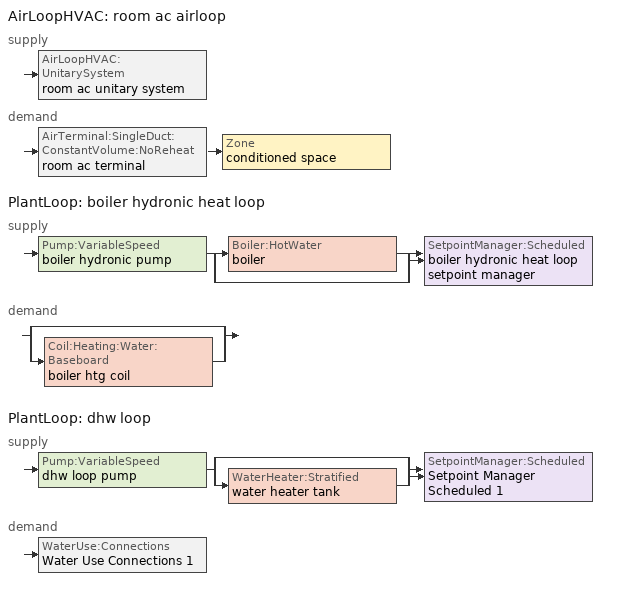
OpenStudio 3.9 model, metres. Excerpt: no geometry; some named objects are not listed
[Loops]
AirLoopHVAC 'room ac airloop'
 supply: AirLoopHVAC:UnitarySystem 'room ac unitary system'
 demand: AirTerminal:SingleDuct:ConstantVolume:NoReheat 'room ac terminal' > Zone 'conditioned space'
PlantLoop 'boiler hydronic heat loop'
 supply: Pump:VariableSpeed 'boiler hydronic pump' > split
  | Boiler:HotWater 'boiler'
  | bypass
  join > SetpointManager:Scheduled 'boiler hydronic heat loop setpoint manager'
 demand: split
  | bypass
  | Coil:Heating:Water:Baseboard 'boiler htg coil'
PlantLoop 'dhw loop'
 supply: Pump:VariableSpeed 'dhw loop pump' > split
  | bypass
  | WaterHeater:Stratified 'water heater tank'
  join > SetpointManager:Scheduled 'Setpoint Manager Scheduled 1'
 demand: WaterUse:Connections 'Water Use Connections 1'
[Material] Roughness=Rough; Thermal Absorptance=0.9
Name | Thickness {m} | Conductivity {W/m-K} | Density {kg/m3} | Specific Heat {J/kg-K} | Solar Absorptance | Visible Absorptance
gypsum board | 0.0127 | 0.160291 | 801 | 837.4 | 0.6 | 0.6
wall stud and cavity 4 | 0.0889 | 0.391764 | 83.0341 | 1211.67 | 0.7 | 0.7
furniture material conditioned space 1 | 0.1524 | 0.115458 | 640.8 | 1214.23 | 0.6 | 0.6
[Construction]
PartitionWallConstruction: gypsum board, wall stud and cavity 4, gypsum board
furniture construction conditioned space 1: furniture material conditioned space 1
[Sizing:Zone]
conditioned space: Zone Cooling Design Supply Air Temperature Input Method=SupplyAirTemperature; Zone Cooling Design Supply Air Temperature {C}=14; Zone Cooling Design Supply Air Temperature Difference {deltaC}=11.11; Zone Heating Design Supply Air Temperature Input Method=SupplyAirTemperature; Zone Heating Design Supply Air Temperature {C}=40; Zone Heating Design Supply Air Temperature Difference {deltaC}=11.11; Zone Cooling Design Supply Air Humidity Ratio {kg-H2O/kg-air}=0.0085; Zone Heating Design Supply Air Humidity Ratio {kg-H2O/kg-air}=0.008; Cooling Design Air Flow Method=DesignDay; Heating Design Air Flow Method=DesignDay; Account for Dedicated Outdoor Air System=No; Dedicated Outdoor Air System Control Strategy=NeutralSupplyAir; Dedicated Outdoor Air Low Setpoint Temperature for Design {C}=autosize; Dedicated Outdoor Air High Setpoint Temperature for Design {C}=autosize; Zone Load Sizing Method=Sensible Load Only No Latent Load; Zone Latent Cooling Design Supply Air Humidity Ratio Input Method=HumidityRatioDifference; Zone Cooling Design Supply Air Humidity Ratio Difference {kgWater/kgDryAir}=0.005; Zone Latent Heating Design Supply Air Humidity Ratio Input Method=HumidityRatioDifference; Zone Humidification Design Supply Air Humidity Ratio Difference {kgWater/kgDryAir}=0.005; Sizing Option=Coincident
[Zone equipment]
conditioned space: ideal air system, room ac terminal, boiler baseboard
[InternalMass:Definition] Design Level Calculation Method=SurfaceArea
Name | Construction | Surface Area {m2}
partition wall mass | PartitionWallConstruction | 157.749
furniture mass conditioned space 1 | furniture construction conditioned space 1 | 63.09974
[ZoneHVAC:IdealLoadsAirSystem]
ideal air system: Maximum Heating Supply Air Temperature {C}=50; Minimum Cooling Supply Air Temperature {C}=10; Maximum Heating Supply Air Humidity Ratio {kg-H2O/kg-air}=0.015; Minimum Cooling Supply Air Humidity Ratio {kg-H2O/kg-air}=0.01; Heating Limit=LimitCapacity; Maximum Sensible Heating Capacity {W}=0; Cooling Limit=NoLimit; Dehumidification Control Type=None; Humidification Control Type=None
[Coil:Cooling:DX:SingleSpeed]
room ac clg coil: Availability Schedule=Always On Discrete; Rated Total Cooling Capacity {W}=2064.69; Rated Sensible Heat Ratio=0.65; Rated COP {W/W}=3.48203; Rated Air Flow Rate {m3/s}=0.0864466; Rated Evaporator Fan Power Per Volume Flow Rate 2017 {W/(m3/s)}=773.3; Rated Evaporator Fan Power Per Volume Flow Rate 2023 {W/(m3/s)}=934.4; Total Cooling Capacity Function of Temperature Curve=Cool-CAP-fT1; Total Cooling Capacity Function of Flow Fraction Curve=Cool-CAP-fFF1; Energy Input Ratio Function of Temperature Curve=Cool-EIR-fT1; Energy Input Ratio Function of Flow Fraction Curve=Cool-EIR-fFF1; Part Load Fraction Correlation Curve=Cool-PLF-fPLR1; Minimum Outdoor Dry-Bulb Temperature for Compressor Operation {C}=-25; Nominal Time for Condensate Removal to Begin {s}=1000; Ratio of Initial Moisture Evaporation Rate and Steady State Latent Capacity=1.5; Maximum Cycling Rate {cycles/hr}=3; Latent Capacity Time Constant {s}=45; Condenser Type=AirCooled; Evaporative Condenser Effectiveness=0.9; Evaporative Condenser Air Flow Rate {m3/s}=autosize; Evaporative Condenser Pump Rated Power Consumption {W}=autosize; Crankcase Heater Capacity {W}=0; Maximum Outdoor Dry-Bulb Temperature for Crankcase Heater Operation {C}=10; Basin Heater Capacity {W/K}=0; Basin Heater Setpoint Temperature {C}=2
[Fan:SystemModel] Availability Schedule=Always On Discrete; Speed Control Method=Discrete; Electric Power Minimum Flow Rate Fraction=0.2; Design Pressure Rise {Pa}=500; Motor Efficiency=1; Motor In Air Stream Fraction=1; Design Electric Power Consumption {W}=autosize; Design Power Sizing Method=PowerPerFlow; Electric Power Per Unit Flow Rate Per Unit Pressure {W-s/m3-Pa}=1.66667; Fan Total Efficiency=0.7; Motor Loss Radiative Fraction=0
Name | Design Maximum Air Flow Rate {m3/s} | Electric Power Per Unit Flow Rate {W/(m3/s)} | Speed Flow Fraction 1 | Speed Electric Power Fraction 1
room ac supply fan | 0.0863664 | 1e-06 | 1 | 1
water heater fan | 0.0854225 | 97.8923
[EnergyManagementSystem:Sensor]
Name | Output Variable or Output Meter Index Key | Output Variable or Output Meter
room_ac_supply_fan_s | room ac supply fan | Fan Electricity Energy
room_ac_clg_coil_s | room ac clg coil | Cooling Coil Total Cooling Energy
boiler_plr_s | boiler | Boiler Part Load Ratio
boiler_hydronic_pump_mfr_s | boiler hydronic pump | Pump Mass Flow Rate
boiler_hydronic_pump_s | boiler hydronic pump | Pump Electricity Energy
boiler_baseboard_s | boiler baseboard | Baseboard Total Heating Energy
water_heater_amb_temp; fridge_tin_s; tin_s; tin_s_1 | conditioned space | Zone Mean Air Temperature
water_heater_amb_rh | conditioned space | Zone Air Relative Humidity
water_heater_tl | water heater tank | Water Heater Heat Loss Rate
water_heater_sens_cool | water heater coil | Cooling Coil Sensible Cooling Rate
water_heater_lat_cool | water heater coil | Cooling Coil Latent Cooling Rate
water_heater_fan_pwr; water_heater_fan_energy | water heater fan | Fan Electricity Rate
water_heater_tank_energy | water heater tank | Water Heater Electricity Rate
water_heater_coil_energy | water heater coil | Cooling Coil Water Heating Electricity Rate
water_heater_tank_on_cycle_parasitic | water heater tank | Water Heater On Cycle Parasitic Electricity Rate
water_heater_tank_off_cycle_parasitic | water heater tank | Water Heater Off Cycle Parasitic Electricity Rate
win_s | conditioned space | Zone Air Humidity Ratio
tout_s | conditioned space | Zone Outdoor Air Drybulb Temperature
room_ac_airloop_Fan_RTF_s | room ac supply fan | Fan Runtime Fraction
conditioned_space_htg_unmet_s | conditioned space | Zone Heating Setpoint Not Met Time
conditioned_space_clg_unmet_s | conditioned space | Zone Cooling Setpoint Not Met Time
s_lgt_9 | Wall7 | Surface Inside Face Lights Radiation Heat Gain Energy
s_surf_9 | Wall7 | Surface Inside Face Net Surface Thermal Radiation Heat Gain Energy
s_conv_10 | Wall8 | Surface Inside Face Convection Heat Gain Energy
s_ig_10 | Wall8 | Surface Inside Face Internal Gains Radiation Heat Gain Energy
s_sol_10 | Wall8 | Surface Inside Face Solar Radiation Heat Gain Energy
s_lgt_10 | Wall8 | Surface Inside Face Lights Radiation Heat Gain Energy
s_surf_10 | Wall8 | Surface Inside Face Net Surface Thermal Radiation Heat Gain Energy
im_conv | furniture mass conditioned space 1 | Surface Inside Face Convection Heat Gain Energy
im_ig | furniture mass conditioned space 1 | Surface Inside Face Internal Gains Radiation Heat Gain Energy
im_sol | furniture mass conditioned space 1 | Surface Inside Face Solar Radiation Heat Gain Energy
im_lgt | furniture mass conditioned space 1 | Surface Inside Face Lights Radiation Heat Gain Energy
im_surf | furniture mass conditioned space 1 | Surface Inside Face Net Surface Thermal Radiation Heat Gain Energy
im_conv_1 | partition wall mass | Surface Inside Face Convection Heat Gain Energy
im_ig_1 | partition wall mass | Surface Inside Face Internal Gains Radiation Heat Gain Energy
im_sol_1 | partition wall mass | Surface Inside Face Solar Radiation Heat Gain Energy
im_lgt_1 | partition wall mass | Surface Inside Face Lights Radiation Heat Gain Energy
im_surf_1 | partition wall mass | Surface Inside Face Net Surface Thermal Radiation Heat Gain Energy
airflow_gain | infil flow | Infiltration Sensible Heat Gain Energy
airflow_loss | infil flow | Infiltration Sensible Heat Loss Energy
airflow_gain_1 | natural vent flow | Infiltration Sensible Heat Gain Energy
airflow_loss_1 | natural vent flow | Infiltration Sensible Heat Loss Energy
airflow_gain_2 | whole house fan flow | Infiltration Sensible Heat Gain Energy
airflow_loss_2 | whole house fan flow | Infiltration Sensible Heat Loss Energy
mv_conv | mech vent bath fan 0 | Electric Equipment Convective Heating Energy
mv_rad | mech vent bath fan 0 | Electric Equipment Radiant Heating Energy
mv_conv_1 | mech vent house fan | Electric Equipment Convective Heating Energy
mv_rad_1 | mech vent house fan | Electric Equipment Radiant Heating Energy
mv_conv_2 | mech vent house fan cfis | Electric Equipment Convective Heating Energy
mv_rad_2 | mech vent house fan cfis | Electric Equipment Radiant Heating Energy
mv_conv_3 | mech vent range fan 0 | Electric Equipment Convective Heating Energy
mv_rad_3 | mech vent range fan 0 | Electric Equipment Radiant Heating Energy
mv_conv_4 | mech vent house fan latent load | Other Equipment Convective Heating Energy
mv_rad_4 | mech vent house fan latent load | Other Equipment Radiant Heating Energy
mv_conv_5 | mech vent house fan sensible load | Other Equipment Convective Heating Energy
mv_rad_5 | mech vent house fan sensible load | Other Equipment Radiant Heating Energy
ig_lgt_conv | interior lighting | Lights Convective Heating Energy
ig_lgt_rad | interior lighting | Lights Radiant Heating Energy
ig_lgt_vis | interior lighting | Lights Visible Radiation Heating Energy
ig_ee_conv | clothes dryer | Electric Equipment Convective Heating Energy
ig_ee_rad | clothes dryer | Electric Equipment Radiant Heating Energy
ig_ee_conv_1 | clothes washer | Electric Equipment Convective Heating Energy
ig_ee_rad_1 | clothes washer | Electric Equipment Radiant Heating Energy
ig_ee_conv_2 | cooking range | Electric Equipment Convective Heating Energy
ig_ee_rad_2 | cooking range | Electric Equipment Radiant Heating Energy
ig_ee_conv_3 | dishwasher | Electric Equipment Convective Heating Energy
ig_ee_rad_3 | dishwasher | Electric Equipment Radiant Heating Energy
ig_ee_conv_4 | fridge | Electric Equipment Convective Heating Energy
ig_ee_rad_4 | fridge | Electric Equipment Radiant Heating Energy
ig_ee_conv_5 | misc plug loads | Electric Equipment Convective Heating Energy
ig_ee_rad_5 | misc plug loads | Electric Equipment Radiant Heating Energy
ig_ee_conv_6 | misc pool heater | Electric Equipment Convective Heating Energy
ig_ee_rad_6 | misc pool heater | Electric Equipment Radiant Heating Energy
ig_ee_conv_7 | misc pool pump | Electric Equipment Convective Heating Energy
ig_ee_rad_7 | misc pool pump | Electric Equipment Radiant Heating Energy
ig_ee_conv_8 | misc tv | Electric Equipment Convective Heating Energy
ig_ee_rad_8 | misc tv | Electric Equipment Radiant Heating Energy
ig_ee_conv_9 | whole house fan | Electric Equipment Convective Heating Energy
ig_ee_rad_9 | whole house fan | Electric Equipment Radiant Heating Energy
ig_oe_conv | clothes dryer 1 | Other Equipment Convective Heating Energy
ig_oe_rad | clothes dryer 1 | Other Equipment Radiant Heating Energy
ig_oe_conv_1 | cooking range 1 | Other Equipment Convective Heating Energy
ig_oe_rad_1 | cooking range 1 | Other Equipment Radiant Heating Energy
ig_oe_conv_2 | general water use latent | Other Equipment Convective Heating Energy
ig_oe_rad_2 | general water use latent | Other Equipment Radiant Heating Energy
ig_oe_conv_3 | general water use sensible | Other Equipment Convective Heating Energy
ig_oe_rad_3 | general water use sensible | Other Equipment Radiant Heating Energy
ig_oe_conv_4 | water heater energy adjustment1 | Other Equipment Convective Heating Energy
ig_oe_rad_4 | water heater energy adjustment1 | Other Equipment Radiant Heating Energy
ig_oe_conv_5 | water heater lat | Other Equipment Convective Heating Energy
ig_oe_rad_5 | water heater lat | Other Equipment Radiant Heating Energy
ig_oe_conv_6 | water heater sens | Other Equipment Convective Heating Energy
ig_oe_rad_6 | water heater sens | Other Equipment Radiant Heating Energy
ig_ppl_conv | occupants | People Convective Heating Energy
ig_ppl_rad | occupants | People Radiant Heating Energy
htg_sp_s_1 | heating setpoint | Schedule Value
clg_sp_s_1 | cooling setpoint | Schedule Value
[EnergyManagementSystem:Program]
room_ac_supply_fan_disaggregate_program: Set room_ac_supply_fan_clg = 0; If room_ac_clg_coil_s > 0; Set room_ac_supply_fan_clg = room_ac_supply_fan_s; EndIf
boiler_hydronic_pump_power_program: Set hvac_plr = boiler_plr_s; Set pump_total_eff = boiler_hydronic_pump_rated_mfr / 1000 * 20000.0 / 158.653846153846; Set pump_vfr = boiler_hydronic_pump_mfr_s / 1000; If pump_vfr > 0; Set boiler_hydronic_pump_pressure_rise_act = 158.653846153846 * hvac_plr * pump_total_eff / pump_vfr; Else; Set boiler_hydronic_pump_pressure_rise_act = 0; EndIf
boiler_hydronic_pump_disaggregate_program: Set boiler_hydronic_pump_primary_htg = boiler_hydronic_pump_s
water_heater_InletAir: Set water_heater_Tamb_act = water_heater_amb_temp; Set water_heater_RHamb_act = 0; Set water_heater_RHamb_act = water_heater_RHamb_act + (water_heater_amb_rh / 100) / 1; Set water_heater_sens_act = (0 - water_heater_sens_cool - (water_heater_tl + water_heater_fan_pwr)) / 1; Set water_heater_lat_act = (0 - water_heater_lat_cool) / 1
water_heater_Control: Set water_heater_HPWHSchedOverride = water_heater_T_set; If (water_heater_amb_temp<5.56) || (water_heater_amb_temp>48.89); Set water_heater_UESchedOverride = water_heater_T_set; Set water_heater_LESchedOverride = water_heater_T_set; Else; Set water_heater_UESchedOverride = water_heater_T_set - 9.0; Set water_heater_LESchedOverride = 0; EndIf
water_heater_hpwh_EC_adj: If WarmupFlag == 0; Set dhw_e_cons = water_heater_tank_energy + water_heater_tank_on_cycle_parasitic + water_heater_tank_off_cycle_parasitic + water_heater_coil_energy + water_heater_fan_energy; Set water_heater_hpwh_ec_adj_act = 0.0 * dhw_e_cons / 1; EndIf
fridge_schedule_program: Set Tin = fridge_tin_s*(9.0/5.0)+32.0; Set fridge_schedule_act = 0; If (Hour == 0); Set fridge_schedule_act = (-0.487+0.019*Tin); ElseIf (Hour == 1); Set fridge_schedule_act = (-0.34+0.016*Tin); ElseIf (Hour == 2); Set fridge_schedule_act = (-0.37+0.017*Tin); ElseIf (Hour == 3); Set fridge_schedule_act = (-0.361+0.016*Tin); ElseIf (Hour == 4); Set fridge_schedule_act = (-0.515+0.018*Tin); ElseIf (Hour == 5); Set fridge_schedule_act = (-0.684+0.021*Tin); ElseIf (Hour == 6); Set fridge_schedule_act = (-0.471+0.019*Tin); ElseIf (Hour == 7); Set fridge_schedule_act = (-0.159+0.015*Tin); ElseIf (Hour == 8); Set fridge_schedule_act = (-0.079+0.015*Tin); ElseIf (Hour == 9); Set fridge_schedule_act = (-0.417+0.019*Tin); ElseIf (Hour == 10); Set fridge_schedule_act = (-0.411+0.018*Tin); ElseIf (Hour == 11); Set fridge_schedule_act = (-0.386+0.018*Tin); ElseIf (Hour == 12); Set fridge_schedule_act = (-0.24+0.016*Tin); ElseIf (Hour == 13); Set fridge_schedule_act = (-0.314+0.017*Tin); ElseIf (Hour == 14); Set fridge_schedule_act = (-0.16+0.015*Tin); ElseIf (Hour == 15); Set fridge_schedule_act = (-0.121+0.015*Tin); ElseIf (Hour == 16); Set fridge_schedule_act = (-0.469+0.02*Tin); ElseIf (Hour == 17); Set fridge_schedule_act = (-0.412+0.02*Tin); ElseIf (Hour == 18); Set fridge_schedule_act = (-0.091+0.017*Tin); ElseIf (Hour == 19); Set fridge_schedule_act = (0.077+0.014*Tin); ElseIf (Hour == 20); Set fridge_schedule_act = (-0.118+0.016*Tin); ElseIf (Hour == 21); Set fridge_schedule_act = (-0.247+0.017*Tin); ElseIf (Hour == 22); Set fridge_schedule_act = (-0.445+0.019*Tin); ElseIf (Hour == 23); Set fridge_schedule_act = (-0.544+0.02*Tin); EndIf
natural_vent_program: Set Tin = tin_s; Set Tout = tout_s; Set Wout = out_wt_s; Set Pbar = out_pb_s; Set Phiout = (@RhFnTdbWPb Tout Wout Pbar); Set MaxHR = 0.0115; Set Tnvsp = (htg_sp_s + clg_sp_s) / 2; Set NVavail = natural_vent_s; Set ClgSsnAvail = cool_season; Set Qnv = 0; Set Qwhf = 0; Set whole_house_fan_mix_act = 0; Set whole_house_fan_act = 0; If ((Wout < MaxHR) && (Tin > Tout) && (Tin > Tnvsp) && (ClgSsnAvail > 0)); Set WHF_Flow = 0; Set Adj = (Tin-Tnvsp)/(Tin-Tout); Set Adj = (@Min Adj 1); Set Adj = (@Max Adj 0); If (WHF_Flow > 0); Set Qwhf = WHF_Flow*Adj; Set whole_house_fan_mix_act = WHF_Flow*Adj; Set WHF_W = 0; Set whole_house_fan_act = WHF_W*Adj; ElseIf (NVavail > 0); Set NVArea = 10367.533329408003; Set Cs = 0.00017937135914540493; Set Cw = 8.97707065726015e-05; Set Tdiff = Tin-Tout; Set dT = (@Abs Tdiff); Set Vwind = site_vw_s; Set SGNV = NVArea*Adj*((((Cs*dT)+(Cw*(Vwind^2)))^0.5)/1000); Set MaxNV = 2.1369780228096005; Set Qnv = (@Min SGNV MaxNV); EndIf; EndIf; Set natural_vent_flow_act = Qnv; Set whole_house_fan_flow_act = Qwhf; Set natural_vent_program_Qnv = Qnv; Set natural_vent_program_Qwhf = Qwhf
infil_program: Set p_m = 0.14; Set p_s = 0.22; Set s_m = 270; Set s_s = 370; Set z_m = 9.99744; Set z_s = 4.8768; Set f_t = (((s_m/z_m)^p_m)*((z_s/s_s)^p_s)); Set Tdiff = tin_s-tout_s; Set dT = @Abs Tdiff; Set c = 0.1662; Set Cs = 0.1032; Set Cw = 0.1275; Set n = 0.65; Set sft = (f_t*0.7000000000000001); Set temp1 = ((c*Cw)*((sft*site_vw_s)^(2*n)))^2; Set Qinf = (((c*Cs*(dT^n))^2)+temp1)^0.5; Set Qinf = (@Max Qinf 0); Set mech_vent_house_fan_sensible_load_act = 0.0; Set mech_vent_house_fan_latent_load_act = 0.0; Set OASupInPb = out_pb_s; Set OASupInTemp = tout_s; Set OASupInW = out_wt_s; Set OASupRho = (@RhoAirFnPbTdbW OASupInPb OASupInTemp OASupInW); Set OASupCp = (@CpAirFnW OASupInW); Set OASupInEnth = (@HFnTdbW OASupInTemp OASupInW); Set ZoneTemp = tin_s; Set ZoneW = win_s; Set ZoneCp = (@CpAirFnW ZoneW); Set ZoneAirEnth = (@HFnTdbW ZoneTemp ZoneW); Set mech_vent_house_fan_cfis_act = 0.0; Set QWHV_cfis_sup = 0.0; Set QWHV_cfis_suppl_sup = 0.0; Set QWHV_cfis_suppl_exh = 0.0; Set Qrange = 0; Set Qrange = Qrange + 0.04719 * mech_vent_range_fan_0_sch_s; Set Qbath = 0; Set Qbath = Qbath + 0.04719 * mech_vent_bath_fan_0_sch_s; Set Qdryer = 0; Set Qdryer = Qdryer + 0.08178 * clothes_dryer_exhaust_0_sch_s; Set QWHV_sup = 0.0; Set QWHV_exh = 0.0; Set Qsupply = QWHV_sup + QWHV_cfis_sup + QWHV_cfis_suppl_sup; Set Qexhaust = Qrange + Qbath + Qdryer + QWHV_exh + QWHV_cfis_suppl_exh; Set Qfan = (@Max Qexhaust Qsupply); Set Qducts = 0; If Qducts < 0; Set Qsupply = Qsupply - Qducts; Else; Set Qexhaust = Qexhaust + Qducts; EndIf; Set Qfan_with_ducts = (@Max Qexhaust Qsupply); Set Qimb = (@Abs (Qsupply - Qexhaust)); If Qinf + Qimb > 0; Set Qtot = Qfan_with_ducts + (Qinf^2) / (Qinf + Qimb); Else; Set Qtot = Qfan_with_ducts; EndIf; Set Qinf_adj = Qtot - Qfan; Set infil_flow_act = Qinf_adj; Set infil_program_Qinf = Qinf_adj; Set infil_program_Qfan = Qfan; Set Qload = Qfan; Set Effectiveness_Sens = 0.0; Set Effectiveness_Lat = 0.0; Set Fan_MFR = Qload * OASupRho; Set ZoneInEnth = OASupInEnth; Set ZoneInTemp = OASupInTemp; Set FanTotalToCond = Fan_MFR * (ZoneInEnth - ZoneAirEnth); Set FanSensToCond = Fan_MFR * ZoneCp * (ZoneInTemp - ZoneTemp); Set FanLatToCond = FanTotalToCond - FanSensToCond; Set mech_vent_house_fan_sensible_load_act = mech_vent_house_fan_sensible_load_act + FanSensToCond; Set mech_vent_house_fan_latent_load_act = mech_vent_house_fan_latent_load_act + FanLatToCond
unmet_hours_program: Set htg_unmet_hours = 0; Set clg_unmet_hours = 0; Set unit_htg_unmet_hours = 0; If ((DayOfYear >= 1) && (DayOfYear <= 365)); Set unit_htg_unmet_hours = unit_htg_unmet_hours + conditioned_space_htg_unmet_s; If unit_htg_unmet_hours > htg_unmet_hours; Set htg_unmet_hours = unit_htg_unmet_hours; EndIf; EndIf; Set unit_clg_unmet_hours = 0; If ((DayOfYear >= 1) && (DayOfYear <= 365)); Set unit_clg_unmet_hours = unit_clg_unmet_hours + conditioned_space_clg_unmet_s; If unit_clg_unmet_hours > clg_unmet_hours; Set clg_unmet_hours = unit_clg_unmet_hours; EndIf; EndIf
total_loads_program: Set loads_htg_tot = 0; Set loads_clg_tot = 0; If htg_load_cond > 0; Set loads_htg_tot = loads_htg_tot + (htg_load_cond - clg_load_cond) * 1.0; EndIf; Set loads_htg_tot = (@Max loads_htg_tot 0); If clg_load_cond > 0; Set loads_clg_tot = loads_clg_tot + (clg_load_cond - htg_load_cond) * 0.2; EndIf; Set loads_clg_tot = (@Max loads_clg_tot 0)
component_loads_program: Set loads_htg_walls = 0; Set loads_htg_rim_joists = 0; Set loads_htg_foundation_walls = 0; Set loads_htg_floors = 0; Set loads_htg_slabs = 0; Set loads_htg_ceilings = 0; Set loads_htg_roofs = 0; Set loads_htg_windows_conduction = 0; Set loads_htg_windows_solar = 0; Set loads_htg_doors = 0; Set loads_htg_skylights_conduction = 0; Set loads_htg_skylights_solar = 0; Set loads_htg_internal_mass = 0; Set loads_htg_intgains = 0; Set loads_htg_lighting = 0; Set loads_htg_infil = 0; Set loads_htg_mechvent = 0; Set loads_htg_natvent = 0; Set loads_htg_whf = 0; Set loads_htg_ducts = 0; Set loads_clg_walls = 0; Set loads_clg_rim_joists = 0; Set loads_clg_foundation_walls = 0; Set loads_clg_floors = 0; Set loads_clg_slabs = 0; Set loads_clg_ceilings = 0; Set loads_clg_roofs = 0; Set loads_clg_windows_conduction = 0; Set loads_clg_windows_solar = 0; Set loads_clg_doors = 0; Set loads_clg_skylights_conduction = 0; Set loads_clg_skylights_solar = 0; Set loads_clg_internal_mass = 0; Set loads_clg_intgains = 0; Set loads_clg_lighting = 0; Set loads_clg_infil = 0; Set loads_clg_mechvent = 0; Set loads_clg_natvent = 0; Set loads_clg_whf = 0; Set loads_clg_ducts = 0; Set hr_walls = 0; Set hr_walls = hr_walls + s_conv_5 + s_ig_5 + s_sol_5 + s_lgt_5 + s_surf_5; Set hr_walls = hr_walls + s_conv_6 + s_ig_6 + s_sol_6 + s_lgt_6 + s_surf_6; Set hr_walls = hr_walls + s_conv_7 + s_ig_7 + s_sol_7 + s_lgt_7 + s_surf_7; Set hr_walls = hr_walls + s_conv_8 + s_ig_8 + s_sol_8 + s_lgt_8 + s_surf_8; Set hr_walls = hr_walls + s_conv_9 + s_ig_9 + s_sol_9 + s_lgt_9 + s_surf_9; Set hr_walls = hr_walls + s_conv_10 + s_ig_10 + s_sol_10 + s_lgt_10 + s_surf_10; Set hr_rim_joists = 0; Set hr_foundation_walls = 0; Set hr_floors = 0; Set hr_floors = hr_floors + s_conv + s_ig + s_sol + s_lgt + s_surf; Set hr_floors = hr_floors + s_conv_2 + s_ig_2 + s_sol_2 + s_lgt_2 + s_surf_2; Set hr_slabs = 0; Set hr_ceilings = 0; Set hr_ceilings = hr_ceilings + s_conv_1 + s_ig_1 + s_sol_1 + s_lgt_1 + s_surf_1; Set hr_roofs = 0; Set hr_windows_conduction = 0; Set hr_windows_conduction = hr_windows_conduction + ss_conv_1; Set hr_windows_conduction = hr_windows_conduction + ss_ig_1; Set hr_windows_conduction = hr_windows_conduction + ss_surf_1; Set hr_windows_conduction = hr_windows_conduction + ss_conv_2; Set hr_windows_conduction = hr_windows_conduction + ss_ig_2; Set hr_windows_conduction = hr_windows_conduction + ss_surf_2; Set hr_windows_conduction = hr_windows_conduction + ss_conv_3; Set hr_windows_conduction = hr_windows_conduction + ss_ig_3; Set hr_windows_conduction = hr_windows_conduction + ss_surf_3; Set hr_windows_conduction = hr_windows_conduction + ss_conv_4; Set hr_windows_conduction = hr_windows_conduction + ss_ig_4; Set hr_windows_conduction = hr_windows_conduction + ss_surf_4; Set hr_windows_conduction = hr_windows_conduction + ss_conv_5; Set hr_windows_conduction = hr_windows_conduction + ss_ig_5; Set hr_windows_conduction = hr_windows_conduction + ss_surf_5; Set hr_windows_conduction = hr_windows_conduction + ss_conv_6; Set hr_windows_conduction = hr_windows_conduction + ss_ig_6; Set hr_windows_conduction = hr_windows_conduction + ss_surf_6; Set hr_windows_conduction = hr_windows_conduction + ss_conv_7; Set hr_windows_conduction = hr_windows_conduction + ss_ig_7; Set hr_windows_conduction = hr_windows_conduction + ss_surf_7; Set hr_windows_conduction = hr_windows_conduction + ss_conv_8; Set hr_windows_conduction = hr_windows_conduction + ss_ig_8; Set hr_windows_conduction = hr_windows_conduction + ss_surf_8; Set hr_windows_conduction = hr_windows_conduction + ss_conv_9; Set hr_windows_conduction = hr_windows_conduction + ss_ig_9; Set hr_windows_conduction = hr_windows_conduction + ss_surf_9; Set hr_windows_conduction = hr_windows_conduction + ss_conv_10; Set hr_windows_conduction = hr_windows_conduction + ss_ig_10; Set hr_windows_conduction = hr_windows_conduction + ss_surf_10; Set hr_windows_solar = 0; Set hr_windows_solar = hr_windows_solar - ss_trans_in * ZoneTimestep * 3600 + ss_back_out * ZoneTimestep * 3600 + ss_trans_out * ZoneTimestep * 3600; Set hr_windows_solar = hr_windows_solar - ss_trans_in_1 * ZoneTimestep * 3600 + ss_back_out_1 * ZoneTimestep * 3600 + ss_trans_out_1 * ZoneTimestep * 3600; Set hr_windows_solar = hr_windows_solar - ss_trans_in_2 * ZoneTimestep * 3600 + ss_back_out_2 * ZoneTimestep * 3600 + ss_trans_out_2 * ZoneTimestep * 3600; Set hr_windows_solar = hr_windows_solar - ss_trans_in_3 * ZoneTimestep * 3600 + ss_back_out_3 * ZoneTimestep * 3600 + ss_trans_out_3 * ZoneTimestep * 3600; Set hr_windows_solar = hr_windows_solar - ss_trans_in_4 * ZoneTimestep * 3600 + ss_back_out_4 * ZoneTimestep * 3600 + ss_trans_out_4 * ZoneTimestep * 3600; Set hr_windows_solar = hr_windows_solar - ss_trans_in_5 * ZoneTimestep * 3600 + ss_back_out_5 * ZoneTimestep * 3600 + ss_trans_out_5 * ZoneTimestep * 3600; Set hr_windows_solar = hr_windows_solar - ss_trans_in_6 * ZoneTimestep * 3600 + ss_back_out_6 * ZoneTimestep * 3600 + ss_trans_out_6 * ZoneTimestep * 3600; Set hr_windows_solar = hr_windows_solar - ss_trans_in_7 * ZoneTimestep * 3600 + ss_back_out_7 * ZoneTimestep * 3600 + ss_trans_out_7 * ZoneTimestep * 3600; Set hr_windows_solar = hr_windows_solar - ss_trans_in_8 * ZoneTimestep * 3600 + ss_back_out_8 * ZoneTimestep * 3600 + ss_trans_out_8 * ZoneTimestep * 3600; Set hr_windows_solar = hr_windows_solar - ss_trans_in_9 * ZoneTimestep * 3600 + ss_back_out_9 * ZoneTimestep * 3600 + ss_trans_out_9 * ZoneTimestep * 3600; Set hr_doors = 0; Set hr_doors = hr_doors + ss_sol; Set hr_doors = hr_doors + ss_lgt; Set hr_doors = hr_doors + ss_conv; Set hr_doors = hr_doors + ss_ig; Set hr_doors = hr_doors + ss_surf; Set hr_skylights_conduction = 0; Set hr_skylights_solar = 0; Set hr_internal_mass = 0; Set hr_internal_mass = hr_internal_mass + s_conv_3 + s_ig_3 + s_sol_3 + s_lgt_3 + s_surf_3; Set hr_internal_mass = hr_internal_mass + s_conv_4 + s_ig_4 + s_sol_4 + s_lgt_4 + s_surf_4; Set hr_internal_mass = hr_internal_mass + im_conv + im_ig + im_sol + im_lgt + im_surf; Set hr_internal_mass = hr_internal_mass + im_conv_1 + im_ig_1 + im_sol_1 + im_lgt_1 + im_surf_1; Set hr_intgains = 0; Set hr_intgains = hr_intgains - ig_ee_conv - ig_ee_rad - ig_ee_conv_1 - ig_ee_rad_1 - ig_ee_conv_2 - ig_ee_rad_2 - ig_ee_conv_3 - ig_ee_rad_3 - ig_ee_conv_4 - ig_ee_rad_4 - ig_ee_conv_5 - ig_ee_rad_5 - ig_ee_conv_6 - ig_ee_rad_6 - ig_ee_conv_7 - ig_ee_rad_7 - ig_ee_conv_8 - ig_ee_rad_8 - ig_ee_conv_9 - ig_ee_rad_9 - ig_oe_conv - ig_oe_rad - ig_oe_conv_1 - ig_oe_rad_1 - ig_oe_conv_2 - ig_oe_rad_2 - ig_oe_conv_3 - ig_oe_rad_3 - ig_oe_conv_4 - ig_oe_rad_4 - ig_oe_conv_5 - ig_oe_rad_5 - ig_oe_conv_6 - ig_oe_rad_6 - ig_ppl_conv - ig_ppl_rad; Set hr_lighting = 0; Set hr_lighting = hr_lighting - ig_lgt_conv - ig_lgt_rad - ig_lgt_vis; Set hr_infil = 0; Set hr_infil = hr_infil - airflow_gain + airflow_loss; Set hr_natvent = 0; Set hr_natvent = hr_natvent - airflow_gain_1 + airflow_loss_1; Set hr_whf = 0; Set hr_whf = hr_whf - airflow_gain_2 + airflow_loss_2; Set hr_mechvent = 0; Set hr_mechvent = hr_mechvent - mv_conv - mv_rad - mv_conv_1 - mv_rad_1 - mv_conv_2 - mv_rad_2 - mv_conv_3 - mv_rad_3 - mv_conv_4 - mv_rad_4 - mv_conv_5 - mv_rad_5; Set hr_ducts = 0; Set htg_mode = 0; Set clg_mode = 0; If (htg_load_cond > 0); Set htg_mode = 1.0; ElseIf (clg_load_cond > 0); Set clg_mode = 0.2; Else; Set htg_season = 0; Set clg_season = 0; If ((DayOfYear >= 1) && (DayOfYear <= 365)); Set clg_season = 1; EndIf; If ((DayOfYear >= 1) && (DayOfYear <= 365)); Set htg_season = 1; EndIf; If ((airflow_gain_1 <> 0) || (airflow_loss_1 <> 0)) && (clg_season == 1); Set clg_mode = 0.2; ElseIf ((airflow_gain_2 <> 0) || (airflow_loss_2 <> 0)) && (clg_season == 1); Set clg_mode = 0.2; Else; Set Tmid_setpoint = (htg_sp_s_1 + clg_sp_s_1) / 2; If (tin_s_1 > Tmid_setpoint) && (clg_season == 1); Set clg_mode = 0.2; ElseIf (tin_s_1 < Tmid_setpoint) && (htg_season == 1); Set htg_mode = 1.0; EndIf; EndIf; EndIf; Set loads_htg_walls = loads_htg_walls + (hr_walls * htg_mode * 1); Set loads_htg_rim_joists = loads_htg_rim_joists + (hr_rim_joists * htg_mode * 1); Set loads_htg_foundation_walls = loads_htg_foundation_walls + (hr_foundation_walls * htg_mode * 1); Set loads_htg_floors = loads_htg_floors + (hr_floors * htg_mode * 1); Set loads_htg_slabs = loads_htg_slabs + (hr_slabs * htg_mode * 1); Set loads_htg_ceilings = loads_htg_ceilings + (hr_ceilings * htg_mode * 1); Set loads_htg_roofs = loads_htg_roofs + (hr_roofs * htg_mode * 1); Set loads_htg_windows_conduction = loads_htg_windows_conduction + (hr_windows_conduction * htg_mode * 1); Set loads_htg_windows_solar = loads_htg_windows_solar + (hr_windows_solar * htg_mode * 1); Set loads_htg_doors = loads_htg_doors + (hr_doors * htg_mode * 1); Set loads_htg_skylights_conduction = loads_htg_skylights_conduction + (hr_skylights_conduction * htg_mode * 1); Set loads_htg_skylights_solar = loads_htg_skylights_solar + (hr_skylights_solar * htg_mode * 1); Set loads_htg_internal_mass = loads_htg_internal_mass + (hr_internal_mass * htg_mode * 1); Set loads_htg_intgains = loads_htg_intgains + (hr_intgains * htg_mode * 1); Set loads_htg_lighting = loads_htg_lighting + (hr_lighting * htg_mode * 1); Set loads_htg_infil = loads_htg_infil + (hr_infil * htg_mode * 1); Set loads_htg_mechvent = loads_htg_mechvent + (hr_mechvent * htg_mode * 1); Set loads_htg_natvent = loads_htg_natvent + (hr_natvent * htg_mode * 1); Set loads_htg_whf = loads_htg_whf + (hr_whf * htg_mode * 1); Set loads_htg_ducts = loads_htg_ducts + (hr_ducts * htg_mode * 1); Set loads_clg_walls = loads_clg_walls + (-hr_walls * clg_mode * 1); Set loads_clg_rim_joists = loads_clg_rim_joists + (-hr_rim_joists * clg_mode * 1); Set loads_clg_foundation_walls = loads_clg_foundation_walls + (-hr_foundation_walls * clg_mode * 1); Set loads_clg_floors = loads_clg_floors + (-hr_floors * clg_mode * 1); Set loads_clg_slabs = loads_clg_slabs + (-hr_slabs * clg_mode * 1); Set loads_clg_ceilings = loads_clg_ceilings + (-hr_ceilings * clg_mode * 1); Set loads_clg_roofs = loads_clg_roofs + (-hr_roofs * clg_mode * 1); Set loads_clg_windows_conduction = loads_clg_windows_conduction + (-hr_windows_conduction * clg_mode * 1); Set loads_clg_windows_solar = loads_clg_windows_solar + (-hr_windows_solar * clg_mode * 1); Set loads_clg_doors = loads_clg_doors + (-hr_doors * clg_mode * 1); Set loads_clg_skylights_conduction = loads_clg_skylights_conduction + (-hr_skylights_conduction * clg_mode * 1); Set loads_clg_skylights_solar = loads_clg_skylights_solar + (-hr_skylights_solar * clg_mode * 1); Set loads_clg_internal_mass = loads_clg_internal_mass + (-hr_internal_mass * clg_mode * 1); Set loads_clg_intgains = loads_clg_intgains + (-hr_intgains * clg_mode * 1); Set loads_clg_lighting = loads_clg_lighting + (-hr_lighting * clg_mode * 1); Set loads_clg_infil = loads_clg_infil + (-hr_infil * clg_mode * 1); Set loads_clg_mechvent = loads_clg_mechvent + (-hr_mechvent * clg_mode * 1); Set loads_clg_natvent = loads_clg_natvent + (-hr_natvent * clg_mode * 1); Set loads_clg_whf = loads_clg_whf + (-hr_whf * clg_mode * 1); Set loads_clg_ducts = loads_clg_ducts + (-hr_ducts * clg_mode * 1)
total_airflows_program: Set total_infil_flow_rate = 0; Set total_mechvent_flow_rate = 0; Set total_natvent_flow_rate = 0; Set total_whf_flow_rate = 0; Set total_infil_flow_rate = total_infil_flow_rate + (infil_program_Qinf * 1); Set total_mechvent_flow_rate = total_mechvent_flow_rate + (infil_program_Qfan * 1); Set total_natvent_flow_rate = total_natvent_flow_rate + (natural_vent_program_Qnv * 1); Set total_whf_flow_rate = total_whf_flow_rate + (natural_vent_program_Qwhf * 1)
[EnergyManagementSystem:ProgramCallingManager]
room_ac_supply_fan_disaggregate_program_calling_manager: EndOfSystemTimestepBeforeHVACReporting; room_ac_supply_fan_disaggregate_program
boiler_hydronic_pump_power_program_calling_manager: EndOfSystemTimestepBeforeHVACReporting; boiler_hydronic_pump_power_program
boiler_hydronic_pump_disaggregate_program_calling_manager: EndOfSystemTimestepBeforeHVACReporting; boiler_hydronic_pump_disaggregate_program
water_heater_ProgramManager: InsideHVACSystemIterationLoop; water_heater_Control; water_heater_InletAir
water_heater_hpwh_EC_adj_ProgramManager: EndOfSystemTimestepBeforeHVACReporting; water_heater_hpwh_EC_adj
fridge_schedule_program_calling_manager: BeginZoneTimestepAfterInitHeatBalance; fridge_schedule_program
natural_vent_program_calling_manager: BeginZoneTimestepAfterInitHeatBalance; natural_vent_program
infil_program_calling_manager: BeginZoneTimestepAfterInitHeatBalance; infil_program
unmet_hours_program_calling_manager: EndOfZoneTimestepBeforeZoneReporting; unmet_hours_program
total_loads_program_calling_manager: EndOfZoneTimestepAfterZoneReporting; total_loads_program
component_loads_program_calling_manager: EndOfZoneTimestepAfterZoneReporting; component_loads_program
total_airflows_program_calling_manager: EndOfZoneTimestepAfterZoneReporting; total_airflows_program
[EnergyManagementSystem:OutputVariable] Type of Data in Variable=Summed; Update Frequency=SystemTimestep; Units=J
Name | EMS Variable | EMS Program or Subroutine
room ac supply fan disaggregate clg | room_ac_supply_fan_clg | room_ac_supply_fan_disaggregate_program
boiler hydronic pump disaggregate htg primary | boiler_hydronic_pump_primary_htg | boiler_hydronic_pump_disaggregate_program
[AirLoopHVAC:UnitarySystem]
room ac unitary system: Control Type=Load; Controlling Zone or Thermostat Location=conditioned space; Dehumidification Control Type=None; Availability Schedule=Always On Discrete; Supply Fan=room ac supply fan; Fan Placement=BlowThrough; Supply Air Fan Operating Mode Schedule=room ac auto fan schedule; DX Heating Coil Sizing Ratio=1; Cooling Coil=room ac clg coil; Use DOAS DX Cooling Coil=No; DOAS DX Cooling Coil Leaving Minimum Air Temperature {C}=2; Latent Load Control=SensibleOnlyLoadControl; Supply Air Flow Rate Method During Cooling Operation=SupplyAirFlowRate; Supply Air Flow Rate During Cooling Operation {m3/s}=0.0863664; Supply Air Flow Rate Method During Heating Operation=SupplyAirFlowRate; Supply Air Flow Rate During Heating Operation {m3/s}=0; Supply Air Flow Rate Method When No Cooling or Heating is Required=SupplyAirFlowRate; Supply Air Flow Rate When No Cooling or Heating is Required {m3/s}=0; No Load Supply Air Flow Rate Control Set To Low Speed=Yes; Maximum Supply Air Temperature {C}=48.8889; Maximum Outdoor Dry-Bulb Temperature for Supplemental Heater Operation {C}=21; Ancilliary On-Cycle Electric Power {W}=0; Ancilliary Off-Cycle Electric Power {W}=0
[AirLoopHVAC]
room ac airloop: Availability Schedule=Always On Discrete; Design Supply Air Flow Rate {m3/s}=0.0863664; Design Return Air Flow Fraction of Supply Air Flow=1
[Sizing:System]
room ac airloop: Central Heating Maximum System Air Flow Ratio=0.3; Preheat Design Temperature {C}=7; Preheat Design Humidity Ratio {kg-H2O/kg-Air}=0.008; Precool Design Temperature {C}=12.8; Precool Design Humidity Ratio {kg-H2O/kg-Air}=0.008; Central Cooling Design Supply Air Temperature {C}=12.8; Central Heating Design Supply Air Temperature {C}=16.7; 100% Outdoor Air in Cooling=Yes; 100% Outdoor Air in Heating=Yes; Central Cooling Design Supply Air Humidity Ratio {kg-H2O/kg-Air}=0.0085; Zone Maximum Outdoor Air Fraction=1; Cooling Supply Air Flow Rate Per Floor Area {m3/s-m2}=0.00996765; Cooling Fraction of Autosized Cooling Supply Air Flow Rate=1; Cooling Supply Air Flow Rate Per Unit Cooling Capacity {m3/s-W}=3.94755e-05; Heating Supply Air Flow Rate Per Floor Area {m3/s-m2}=0.00996765; Heating Fraction of Autosized Heating Supply Air Flow Rate=1; Heating Fraction of Autosized Cooling Supply Air Flow Rate=1; Heating Supply Air Flow Rate Per Unit Heating Capacity {m3/s-W}=3.15882e-05; Cooling Design Capacity Method=CoolingDesignCapacity; Cooling Design Capacity {W}=autosize; Cooling Design Capacity Per Floor Area {W/m2}=234.7; Fraction of Autosized Cooling Design Capacity=1; Heating Design Capacity Method=HeatingDesignCapacity; Heating Design Capacity {W}=autosize; Heating Design Capacity Per Floor Area {W/m2}=157; Fraction of Autosized Heating Design Capacity=1; Central Cooling Capacity Control Method=OnOff; Occupant Diversity=autosize
[AirTerminal:SingleDuct:ConstantVolume:NoReheat]
room ac terminal: Availability Schedule=Always On Discrete; Maximum Air Flow Rate {m3/s}=0.0863664
[PlantLoop] Fluid Type=Water; Glycol Concentration=0; Load Distribution Scheme=Optimal
Name | Plant Loop Volume {m3} | Maximum Loop Flow Rate {m3/s}
boiler hydronic heat loop | Autocalculate
dhw loop | 0.003 | 0.01
[Sizing:Plant] Loop Type=Heating; Sizing Option=NonCoincident; Zone Timesteps in Averaging Window=1; Coincident Sizing Factor Mode=None
Name | Design Loop Exit Temperature {C} | Loop Design Temperature Difference {deltaC}
boiler hydronic heat loop | 82.2222 | 11.1111
dhw loop | 51.6667 | 5.55556
[Pump:VariableSpeed] Motor Efficiency=0.85; Fraction of Motor Inefficiencies to Fluid Stream=0; Coefficient 1 of the Part Load Performance Curve=0; Coefficient 2 of the Part Load Performance Curve=1; Coefficient 3 of the Part Load Performance Curve=0; Coefficient 4 of the Part Load Performance Curve=0; Minimum Flow Rate {m3/s}=0; Pump Control Type=Intermittent; Skin Loss Radiative Fraction=0.5; Design Power Sizing Method=PowerPerFlowPerPressure; Design Electric Power per Unit Flow Rate {W/(m3/s)}=348701.1; Design Shaft Power per Unit Flow Rate per Unit Head {W-s/m3-Pa}=1.28205; Design Minimum Flow Rate Fraction=0
Name | Rated Flow Rate {m3/s} | Rated Pump Head {Pa} | Rated Power Consumption {W}
boiler hydronic pump | 0.00594952 | 20000 | 158.654
dhw loop pump | 0.01 | 1 | 0
[Boiler:HotWater]
boiler: Fuel Type=FuelOilNo2; Nominal Capacity {W}=13811.3; Nominal Thermal Efficiency=0.8; Efficiency Curve Temperature Evaluation Variable=LeavingBoiler; Normalized Boiler Efficiency Curve=NonCondensingBoilerEff; Minimum Part Load Ratio=0; Maximum Part Load Ratio=1; Optimum Part Load Ratio=1; Water Outlet Upper Temperature Limit {C}=99.9; Boiler Flow Mode=LeavingSetpointModulated; On Cycle Parasitic Electric Load {W}=0; Off Cycle Parasitic Fuel Load {W}=0; Sizing Factor=1
[EnergyManagementSystem:InternalVariable]
Name | Internal Data Index Key | Internal Data Type
boiler_hydronic_pump_rated_mfr | boiler hydronic pump | Pump Maximum Mass Flow Rate
room_ac_airloop_max_sup_fan_mfr | room ac supply fan | Fan Maximum Mass Flow Rate
[EnergyManagementSystem:Actuator]
Name | Actuated Component | Actuated Component Type | Actuated Component Control Type
boiler_hydronic_pump_pressure_rise_act | boiler hydronic pump | Pump | Pump Pressure Rise
water_heater_Tamb_act | water heater Tamb act | Schedule:Constant | Schedule Value
water_heater_RHamb_act | water heater RHamb act | Schedule:Constant | Schedule Value
water_heater_LESchedOverride | water heater BottomElementSetpoint | Schedule:Constant | Schedule Value
water_heater_UESchedOverride | water heater TopElementSetpoint | Schedule:Constant | Schedule Value
water_heater_HPWHSchedOverride | water heater setpoint | Schedule:Constant | Schedule Value
fridge_schedule_act | fridge schedule | Schedule:Constant | Schedule Value
natural_vent_flow_act | natural vent flow | Zone Infiltration | Air Exchange Flow Rate
whole_house_fan_flow_act | whole house fan flow | Zone Infiltration | Air Exchange Flow Rate
whole_house_fan_mix_act | whole house fan mix | ZoneMixing | Air Exchange Flow Rate
infil_flow_act | infil flow | Zone Infiltration | Air Exchange Flow Rate
[SetpointManager:Scheduled] Control Variable=Temperature
Name | Schedule
boiler hydronic heat loop setpoint manager | boiler hydronic heat supply setpoint
Setpoint Manager Scheduled 1 | dhw temp
[Coil:Heating:Water:Baseboard]
boiler htg coil: Heating Design Capacity Method=HeatingDesignCapacity; Heating Design Capacity {W}=13811.3; Heating Design Capacity Per Floor Area {W/m2}=0; Fraction of Autosized Heating Design Capacity=0.8; U-Factor Times Area Value {W/K}=994.411; Maximum Water Flow Rate {m3/s}=0.000594962; Convergence Tolerance=0.001
[ZoneHVAC:Baseboard:Convective:Water]
boiler baseboard: Availability Schedule=Always On Discrete; Heating Coil=boiler htg coil
[Coil:WaterHeating:AirToWaterHeatPump:Wrapped]
water heater coil: Rated Heating Capacity {W}=2149.38; Rated COP {W/W}=4.299056; Rated Sensible Heat Ratio=0.88; Rated Evaporator Inlet Air Dry-Bulb Temperature {C}=19.7222; Rated Evaporator Inlet Air Wet-Bulb Temperature {C}=13.561; Rated Condenser Water Temperature {C}=48.89; Rated Evaporator Air Flow Rate {m3/s}=0.0854225; Evaporator Fan Power Included in Rated COP=Yes; Crankcase Heater Capacity {W}=0; Maximum Ambient Temperature for Crankcase Heater Operation {C}=0; Evaporator Air Temperature Type for Curve Objects=WetBulbTemperature; Heating Capacity Function of Temperature Curve=HPWH-Cap-fT; Heating Capacity Function of Air Flow Fraction Curve=HPWH-Htg-Cap-FF; Heating COP Function of Temperature Curve=HPWH-COP-fT; Heating COP Function of Air Flow Fraction Curve=HPWH-Htg-COP-FF; Part Load Fraction Correlation Curve=HPWH-COP-fPLR
[WaterHeater:Stratified]
water heater tank: Tank Volume {m3}=0.27255; Tank Height {m}=1.5975; Tank Shape=VerticalCylinder; Maximum Temperature Limit {C}=90; Heater Priority Control=MasterSlave; Heater 1 Setpoint Temperature Schedule=water heater TopElementSetpoint; Heater 1 Deadband Temperature Difference {deltaC}=18.5; Heater 1 Capacity {W}=4500.11; Heater 1 Height {m}=1.26469; Heater 2 Setpoint Temperature Schedule=water heater BottomElementSetpoint; Heater 2 Deadband Temperature Difference {deltaC}=3.89; Heater 2 Capacity {W}=4500.11; Heater 2 Height {m}=0.332813; Heater Fuel Type=Electricity; Heater Thermal Efficiency=1; Off Cycle Parasitic Fuel Consumption Rate {W}=3; Off Cycle Parasitic Fuel Type=Electricity; Off Cycle Parasitic Heat Fraction to Tank=0; Off Cycle Parasitic Height {m}=0; On Cycle Parasitic Fuel Consumption Rate {W}=3; On Cycle Parasitic Fuel Type=Electricity; On Cycle Parasitic Heat Fraction to Tank=0; On Cycle Parasitic Height {m}=0; Ambient Temperature Indicator=Schedule; Ambient Temperature Schedule=water heater Tamb act; Uniform Skin Loss Coefficient per Unit Area to Ambient Temperature {W/m2-K}=0.92499; Skin Loss Fraction to Zone=1; Off Cycle Flue Loss Coefficient to Ambient Temperature {W/K}=0; Off Cycle Flue Loss Fraction to Zone=1; Use Side Effectiveness=1; Use Side Inlet Height {m}=0; Use Side Outlet Height {m}=autocalculate; Source Side Effectiveness=1; Source Side Inlet Height {m}=0; Source Side Outlet Height {m}=0; Inlet Mode=Fixed; Use Side Design Flow Rate {m3/s}=0.00453494; Source Side Design Flow Rate {m3/s}=0; Indirect Water Heating Recovery Time {hr}=1.5; Number of Nodes=6; Additional Destratification Conductivity {W/m-K}=0; Node 1 Additional Loss Coefficient {W/m2-K}=0; Node 2 Additional Loss Coefficient {W/m2-K}=0; Node 3 Additional Loss Coefficient {W/m2-K}=0; Node 4 Additional Loss Coefficient {W/m2-K}=0; Node 5 Additional Loss Coefficient {W/m2-K}=0; Node 6 Additional Loss Coefficient {W/m2-K}=0; Node 7 Additional Loss Coefficient {W/m2-K}=0; Node 8 Additional Loss Coefficient {W/m2-K}=0; Node 9 Additional Loss Coefficient {W/m2-K}=0; Node 10 Additional Loss Coefficient {W/m2-K}=0; Node 11 Additional Loss Coefficient {W/m2-K}=0; Node 12 Additional Loss Coefficient {W/m2-K}=0
[WaterHeater:Sizing]
water heater tank: Design Mode=PeakDraw; Time Storage Can Meet Peak Draw {hr}=0.538503; Time for Tank Recovery {hr}=0; Nominal Tank Volume for Autosizing Plant Connections {m3}=1
[WaterHeater:HeatPump:WrappedCondenser]
water heater hpwh: Compressor Setpoint Temperature Schedule=water heater setpoint; Dead Band Temperature Difference {deltaC}=3.89; Condenser Bottom Location {m}=0.0665625; Condenser Top Location {m}=0.865313; Evaporator Air Flow Rate {m3/s}=0.0854225; Inlet Air Configuration=Schedule; Inlet Air Temperature Schedule=water heater Tamb act; Inlet Air Humidity Schedule=water heater RHamb act; Tank=water heater tank; DX Coil=water heater coil; Minimum Inlet Air Temperature for Compressor Operation {C}=5.55556; Maximum Inlet Air Temperature for Compressor Operation {C}=48.8889; Compressor Location=Schedule; Compressor Ambient Temperature Schedule=water heater Tamb act; Fan=water heater fan; Fan Placement=DrawThrough; On Cycle Parasitic Electric Load {W}=0; Off Cycle Parasitic Electric Load {W}=0; Parasitic Heat Rejection Location=Outdoors; Inlet Air Mixer Schedule=Always On Discrete; Tank Element Control Logic=MutuallyExclusive; Control Sensor 1 Height In Stratified Tank {m}=1.26469; Control Sensor 1 Weight=0.75; Control Sensor 2 Height In Stratified Tank {m}=0.465938
[OtherEquipment:Definition] Design Level Calculation Method=EquipmentLevel
Name | Design Level {W} | Fraction Latent | Fraction Radiant | Fraction Lost
water heater sens; mech vent house fan sensible load | 0 | 0 | 0 | 0
water heater lat; mech vent house fan latent load | 0 | 1 | 0 | 0
water heater energy adjustment1 | 0.01 | 0 | 0 | 1
general water use sensible | -116.29 | 0 | 0.6 | 0
general water use latent | 117.996 | 1 | 0 | 0
[WaterUse:Connections]
Water Use Connections 1: Drain Water Heat Exchanger Type=None; Drain Water Heat Exchanger Destination=Plant; Water Use Equipment Name 1=dhw fixtures; Water Use Equipment Name 2=dhw distribution waste; Water Use Equipment Name 3=clothes washer; Water Use Equipment Name 4=dishwasher
[External:File]
External File 1: File=in.schedules.csv
[ElectricEquipment:Definition] Design Level Calculation Method=EquipmentLevel
Name | Design Level {W} | Fraction Latent | Fraction Radiant | Fraction Lost
clothes washer | 677.523 | 0.03 | 0.162 | 0.7
clothes dryer | 7004.56 | 0.015 | 0.081 | 0.85
dishwasher | 518.314 | 0.3 | 0.18 | 0.4
fridge | 49.4292 | 0 | 0.6 | 0
cooking range | 1409.78 | 0.08 | 0.432 | 0.2
misc tv | 775.015 | 0 | 0.6 | 0
misc plug loads | 484.853 | 0.021 | 0.558 | 0.049
misc pool heater | 264.931 | 0 | 0 | 1
misc pool pump | 1446.4 | 0 | 0 | 1
whole house fan; mech vent house fan | 0 | 0 | 0 | 1
mech vent house fan cfis | 0 | 0 | 0 | 0
mech vent range fan 0; mech vent bath fan 0 | 30 | 0 | 0 | 1
[WaterUse:Equipment:Definition]
Name | Peak Flow Rate {m3/s} | Target Temperature Schedule
dhw fixtures | 4.69007e-05 | mixed water temperature schedule
dhw distribution waste | 1.10253e-05 | mixed water temperature schedule
clothes washer | 8.68181e-06
dishwasher | 4.96685e-06
[WaterUse:Equipment]
Name | Water Use Equipment Definition | Flow Rate Fraction Schedule
dhw fixtures | dhw fixtures | hot_water_fixtures
dhw distribution waste | dhw distribution waste | hot_water_fixtures
clothes washer | clothes washer | hot_water_clothes_washer
dishwasher | dishwasher | hot_water_dishwasher
[Lights:Definition]
interior lighting: Design Level Calculation Method=LightingLevel; Lighting Level {W}=249.772; Fraction Radiant=0.6; Fraction Visible=0.2; Return Air Fraction=0
[People:Definition]
occupants: Number of People Calculation Method=People; Number of People {people}=6; Fraction Radiant=0.314171; Sensible Heat Fraction=0.56303; Carbon Dioxide Generation Rate {m3/s-W}=0; Enable ASHRAE 55 Comfort Warnings=No; Mean Radiant Temperature Calculation Type=EnclosureAveraged
[Schedule:Ruleset]
Name | Default Day Schedule
heating setpoint | heating setpoint default day
cooling setpoint | cooling setpoint default day
[Schedule:Day]
heating setpoint default day; cooling setpoint default day: 24, 0, 0
heating setpoint day: 24, 0, 18.3333
cooling setpoint day: 9, 0, 21.1111, 24, 0, 22.2222
[Schedule:Rule] Rule Order=0; Apply Sunday=Yes; Apply Monday=Yes; Apply Tuesday=Yes; Apply Wednesday=Yes; Apply Thursday=Yes; Apply Friday=Yes; Apply Saturday=Yes; Date Specification Type=DateRange; Start Month=1; Start Day=1; End Month=12; End Day=31
Name | Schedule Ruleset | Day Schedule
heating setpoint allday rule | heating setpoint | heating setpoint day
cooling setpoint allday rule | cooling setpoint | cooling setpoint day
[Schedule:Constant]
Name | Value
Always On Discrete | 1
room ac auto fan schedule; water heater TopElementSetpoint; water heater BottomElementSetpoint; fridge schedule | 0
boiler hydronic heat supply setpoint | 82.2222
dhw temp; water heater setpoint | 51.6667
water heater Tamb act | 23
water heater RHamb act | 0.5
mixed water temperature schedule | 40.5556
[Curve:Biquadratic] Maximum Value of x=100; Maximum Value of y=100
Name | Coefficient1 Constant | Coefficient2 x | Coefficient3 x**2 | Coefficient4 y | Coefficient5 y**2 | Coefficient6 x*y | Minimum Value of x | Minimum Value of y
Cool-CAP-fT1 | 1.55736 | -0.0744482 | 0.0030986 | 0.00145958 | -4.1148e-05 | -0.000426714 | -100 | -100
Cool-EIR-fT1 | -0.350448 | 0.11681 | -0.00339951 | -0.00122609 | 0.000600809 | -0.000466884 | -100 | -100
HPWH-Cap-fT | 0.563 | 0.0437 | 3.9e-05 | 0.0055 | -0.000148 | -0.000145 | 0 | 0
HPWH-COP-fT | 1.1332 | 0.063 | -9.79e-05 | -0.00972 | -2.14e-05 | -0.000686 | 0 | 0
[Curve:Quadratic] Coefficient3 x**2=0; Minimum Value of x=0
Name | Coefficient1 Constant | Coefficient2 x | Maximum Value of x | Minimum Curve Output | Maximum Curve Output
Cool-CAP-fFF1; Cool-EIR-fFF1 | 1 | 0 | 2 | 0 | 2
Cool-PLF-fPLR1 | 0.78 | 0.22 | 1 | 0.7 | 1
[Curve:Bicubic]
NonCondensingBoilerEff: Coefficient1 Constant=1.11172; Coefficient2 x=0.0786141; Coefficient3 x**2=-0.400426; Coefficient4 y=0; Coefficient5 y**2=-0.000156783; Coefficient6 x*y=0.0093846; Coefficient7 x**3=0.234258; Coefficient8 y**3=1.32927e-06; Coefficient9 x**2*y=-0.0044467; Coefficient10 x*y**2=-1.22498e-05; Minimum Value of x=0.1; Maximum Value of x=1; Minimum Value of y=20; Maximum Value of y=80
[Curve:Cubic] Coefficient1 Constant=1; Coefficient2 x=0; Coefficient3 x**2=0; Coefficient4 x**3=0; Minimum Value of x=0
Name | Maximum Value of x
HPWH-Htg-Cap-FF; HPWH-Htg-COP-FF | 100
HPWH-COP-fPLR | 1
[Schedule:File] External File=External File 1; Rows to Skip at Top=1; Number of Hours of Data=8760; Interpolate to Timestep=Yes; Minutes per Item=15; Translate File With Relative Path=Yes
Name | Column Number
dishwasher | 7
hot_water_fixtures | 12
hot_water_clothes_washer | 8
hot_water_dishwasher | 6
occupants | 1
